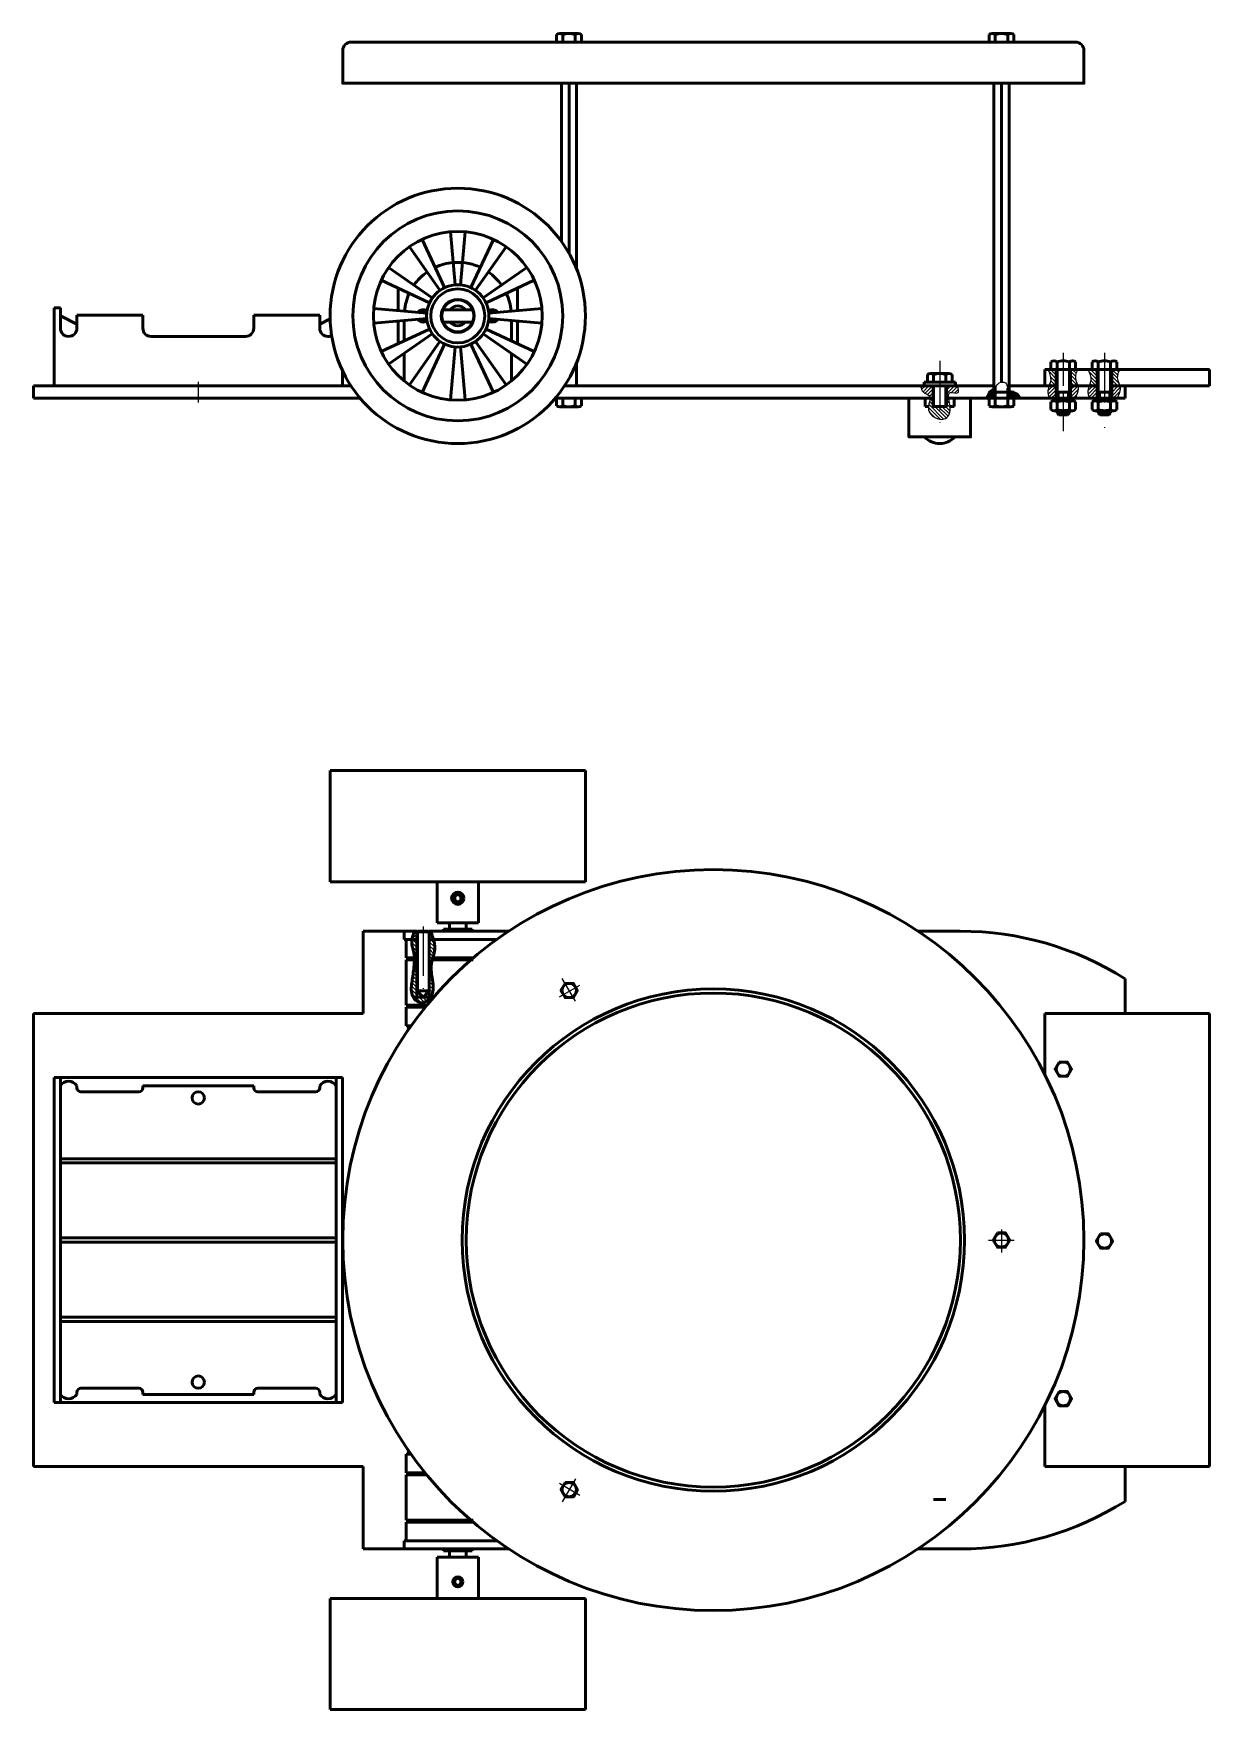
# Model space of a CAD drawing. Header units: inches. Extents: x -2446 to 6128, y -345 to 2058.
# Drawn here: x -1428.4 to -1142.7, y 404.2 to 811.3 of the extents above; entities that cross this region are included whole.
import ezdxf

# ---------------------------------------------------------------- set-up
doc = ezdxf.new("R2010")
doc.units = ezdxf.units.IN
doc.header["$MEASUREMENT"] = 0
doc.linetypes.add('ACAD_ISO02W100', pattern=[15, 12, -3])
doc.linetypes.add('ACAD_ISO10W100', pattern=[18, 12, -3, 0, -3])
doc.layers.get('0').update_dxf_attribs({"color": 1, "lineweight": 50})
for name, color, linetype, lineweight in [('1_NETDAM', 7, 'Continuous', 50), ('Net Dam', 3, 'Continuous', 50), ('Net Dam 2', 60, 'Continuous', 50), ('Net Dam 3', 230, 'Continuous', 50), ('Net Dam 4', 170, 'Continuous', 50), ('Net Dam BL', 30, 'Continuous', 50), ('Net Duong Tam', 190, 'ACAD_ISO10W100', 25), ('Net Dut', 4, 'ACAD_ISO02W100', 25), ('Net Nhat', 2, 'Continuous', 25), ('Net Vat Lieu', 210, 'Continuous', 25)]:
    doc.layers.add(name, color=color, linetype=linetype, lineweight=lineweight)

# ---------------------------------------------------------------- blocks, each defined once
blk = doc.blocks.new('*U3')
at = {"layer": 'Net Dam 3'}
for p, q in [((-0.66, -6.44), (-1.79, 6.44)), ((0.66, -6.44), (1.79, 6.44))]:
    blk.add_line(p, q, dxfattribs=at)
blk = doc.blocks.new('*U4')
at = {"layer": 'Net Dam 3', "color": 0, "linetype": 'ByBlock', "lineweight": -2, "transparency": 16777216}
blk.add_blockref('*U3', (-1325.33, 756.7), dxfattribs=at)
for p, rotation in [((-1332.32, 754.83), 29.99999999999999), ((-1318.34, 754.83), 329.9999999999999), ((-1337.44, 749.71), 59.99999999999999), ((-1313.22, 749.71), 299.9999999999999), ((-1339.31, 742.72), 90), ((-1311.35, 742.72), 269.9999999999999), ((-1337.44, 735.73), 120), ((-1332.32, 730.61), 150), ((-1318.34, 730.61), 210), ((-1313.22, 735.73), 240), ((-1325.33, 728.74), 180)]:
    blk.add_blockref('*U3', p, dxfattribs=dict(at, rotation=rotation))

msp = doc.modelspace()

# ---------------------------------------------------------------- hatches: boundary and pattern name
at = {"layer": 'Net Dam 3'}
h = msp.add_hatch(dxfattribs=at)
h.set_pattern_fill('ANSI31', color=256, scale=5)
edge = h.paths.add_edge_path()
edge.add_line((-1194.961, 724.209), (-1195.096, 724.209))
edge.add_line((-1195.096, 724.209), (-1195.096, 725.184))
edge.add_spline(control_points=[(-1195.096, 725.184), (-1195.461, 724.921), (-1196.45, 724.42), (-1196.714, 723.335), (-1196.866, 722.708)], knot_values=[0, 0, 0, 0, 1.3312815, 3.1569042, 3.1569042, 3.1569042, 3.1569042], degree=3, periodic=0)
edge.add_line((-1196.866, 722.708), (-1196.261, 722.708))
edge.add_line((-1196.261, 722.708), (-1194.961, 722.708))
edge.add_line((-1194.961, 722.708), (-1194.961, 724.209))
edge = h.paths.add_edge_path()
edge.add_spline(control_points=[(-1188.727, 722.708), (-1188.739, 723.298), (-1189.718, 724.422), (-1191.056, 724.465), (-1191.426, 724.714)], knot_values=[8.4415853, 8.4415853, 8.4415853, 8.4415853, 10.3649585, 11.8652751, 11.8652751, 11.8652751, 11.8652751], degree=3, periodic=0)
edge.add_line((-1191.426, 724.714), (-1191.426, 724.209))
edge.add_line((-1191.426, 724.209), (-1191.561, 724.209))
edge.add_line((-1191.561, 724.209), (-1191.561, 722.708))
edge.add_line((-1191.561, 722.708), (-1190.261, 722.708))
edge.add_line((-1190.261, 722.708), (-1188.727, 722.708))
h = msp.add_hatch(dxfattribs=at)
h.set_pattern_fill('ANSI31', color=256, scale=5, angle=90)
edge = h.paths.add_edge_path()
edge.add_spline(control_points=[(-1194.761, 725.466), (-1194.778, 725.449), (-1194.882, 725.348), (-1194.997, 725.256), (-1195.096, 725.184)], knot_values=[3.1569042, 3.1569042, 3.1569042, 3.1569042, 3.2290557, 3.5930838, 3.5930838, 3.5930838, 3.5930838], degree=3, periodic=0)
edge.add_line((-1195.096, 725.184), (-1195.096, 724.209))
edge.add_line((-1195.096, 724.209), (-1194.761, 724.209))
edge.add_line((-1194.761, 724.209), (-1194.761, 725.466))
edge = h.paths.add_edge_path()
edge.add_spline(control_points=[(-1191.426, 724.714), (-1191.5, 724.763), (-1191.634, 724.883), (-1191.723, 725.057), (-1191.761, 725.155)], knot_values=[7.827459, 7.827459, 7.827459, 7.827459, 8.1236553, 8.4415853, 8.4415853, 8.4415853, 8.4415853], degree=3, periodic=0)
edge.add_line((-1191.761, 725.155), (-1191.761, 724.209))
edge.add_line((-1191.761, 724.209), (-1191.426, 724.209))
edge.add_line((-1191.426, 724.209), (-1191.426, 724.714))
at = {"layer": 'Net Vat Lieu'}
h = msp.add_hatch(dxfattribs=at)
h.set_pattern_fill('ANSI31', color=256, scale=5, angle=90)
edge = h.paths.add_edge_path()
edge.add_line((-1180.004, 729.71), (-1181.254, 729.71))
edge.add_line((-1181.254, 729.71), (-1182, 729.71))
edge.add_spline(control_points=[(-1182, 729.71), (-1181.622, 728.85), (-1181.026, 727.495), (-1181.546, 726.198), (-1181.718, 725.71)], knot_values=[0, 0, 0, 0, 2.6475106, 4.1695763, 4.1695763, 4.1695763, 4.1695763], degree=3, periodic=0)
edge.add_line((-1181.718, 725.71), (-1180.004, 725.71))
edge.add_line((-1180.004, 725.71), (-1180.004, 729.71))
edge = h.paths.add_edge_path()
edge.add_spline(control_points=[(-1174.722, 725.71), (-1174.904, 726.354), (-1175.662, 727.693), (-1175.074, 729.024), (-1174.771, 729.71)], knot_values=[0, 0, 0, 0, 2.0050951, 4.1378391, 4.1378391, 4.1378391, 4.1378391], degree=3, periodic=0)
edge.add_line((-1174.771, 729.71), (-1175.254, 729.71))
edge.add_line((-1175.254, 729.71), (-1176.504, 729.71))
edge.add_line((-1176.504, 729.71), (-1176.504, 725.71))
edge.add_line((-1176.504, 725.71), (-1174.722, 725.71))
edge = h.paths.add_edge_path()
edge.add_line((-1169.999, 729.71), (-1171.249, 729.71))
edge.add_line((-1171.249, 729.71), (-1172.265, 729.71))
edge.add_spline(control_points=[(-1172.265, 729.71), (-1171.887, 728.85), (-1171.291, 727.495), (-1171.812, 726.198), (-1171.983, 725.71)], knot_values=[0, 0, 0, 0, 2.6475106, 4.1695763, 4.1695763, 4.1695763, 4.1695763], degree=3, periodic=0)
edge.add_line((-1171.983, 725.71), (-1169.999, 725.71))
edge.add_line((-1169.999, 725.71), (-1169.999, 729.71))
edge = h.paths.add_edge_path()
edge.add_spline(control_points=[(-1164.529, 725.71), (-1164.71, 726.354), (-1165.469, 727.693), (-1164.88, 729.024), (-1164.577, 729.71)], knot_values=[0, 0, 0, 0, 2.0050951, 4.1378391, 4.1378391, 4.1378391, 4.1378391], degree=3, periodic=0)
edge.add_line((-1164.577, 729.71), (-1165.249, 729.71))
edge.add_line((-1165.249, 729.71), (-1166.499, 729.71))
edge.add_line((-1166.499, 729.71), (-1166.499, 725.71))
edge.add_line((-1166.499, 725.71), (-1164.529, 725.71))
h = msp.add_hatch(dxfattribs=at)
h.set_pattern_fill('ANSI31', color=256, scale=5)
edge = h.paths.add_edge_path()
edge.add_line((-1210.07, 725.71), (-1212.069, 725.71))
edge.add_line((-1212.069, 725.71), (-1212.9, 725.71))
edge.add_spline(control_points=[(-1212.9, 725.71), (-1212.779, 725.123), (-1212.551, 724.019), (-1210.882, 723.645), (-1210.693, 723.004), (-1210.686, 722.708)], knot_values=[0, 0, 0, 0, 1.6651842, 3.1329421, 4.0989012, 4.0989012, 4.0989012, 4.0989012], degree=3, periodic=0)
edge.add_line((-1210.686, 722.708), (-1210.07, 722.708))
edge.add_line((-1210.07, 722.708), (-1210.07, 725.71))
edge = h.paths.add_edge_path()
edge.add_spline(control_points=[(-1206.106, 722.708), (-1206.237, 723.449), (-1206.227, 724.546), (-1203.285, 723.472), (-1203.752, 725.094), (-1203.828, 725.71)], knot_values=[15.9668848, 15.9668848, 15.9668848, 15.9668848, 17.8952654, 19.7650699, 21.3883586, 21.3883586, 21.3883586, 21.3883586], degree=3, periodic=0)
edge.add_line((-1203.828, 725.71), (-1204.469, 725.71))
edge.add_line((-1204.469, 725.71), (-1206.468, 725.71))
edge.add_line((-1206.468, 725.71), (-1206.468, 722.708))
edge.add_line((-1206.468, 722.708), (-1206.106, 722.708))
h = msp.add_hatch(dxfattribs=at)
h.set_pattern_fill('ANSI31', color=256, scale=5)
edge = h.paths.add_edge_path()
edge.add_line((-1180.004, 725.71), (-1181.718, 725.71))
edge.add_spline(control_points=[(-1181.718, 725.71), (-1181.843, 725.353), (-1182.155, 724.362), (-1181.902, 723.224), (-1181.473, 722.726), (-1181.457, 722.708)], knot_values=[4.1695763, 4.1695763, 4.1695763, 4.1695763, 5.2831158, 7.193537, 7.2637796, 7.2637796, 7.2637796, 7.2637796], degree=3, periodic=0)
edge.add_line((-1181.457, 722.708), (-1180.629, 722.708))
edge.add_line((-1180.629, 722.708), (-1180.004, 722.708))
edge.add_line((-1180.004, 722.708), (-1180.004, 725.71))
edge = h.paths.add_edge_path()
edge.add_spline(control_points=[(-1175.244, 722.708), (-1175.17, 723.505), (-1174.478, 724.486), (-1174.658, 725.484), (-1174.722, 725.71)], knot_values=[4.1378391, 4.1378391, 4.1378391, 4.1378391, 6.544883, 7.2484862, 7.2484862, 7.2484862, 7.2484862], degree=3, periodic=0)
edge.add_line((-1174.722, 725.71), (-1176.504, 725.71))
edge.add_line((-1176.504, 725.71), (-1176.504, 722.708))
edge.add_line((-1176.504, 722.708), (-1175.879, 722.708))
edge.add_line((-1175.879, 722.708), (-1175.244, 722.708))
edge = h.paths.add_edge_path()
edge.add_line((-1169.999, 725.71), (-1171.983, 725.71))
edge.add_spline(control_points=[(-1171.983, 725.71), (-1172.108, 725.353), (-1172.421, 724.362), (-1172.168, 723.224), (-1171.738, 722.726), (-1171.722, 722.708)], knot_values=[4.1695763, 4.1695763, 4.1695763, 4.1695763, 5.2831158, 7.193537, 7.2637796, 7.2637796, 7.2637796, 7.2637796], degree=3, periodic=0)
edge.add_line((-1171.722, 722.708), (-1170.624, 722.708))
edge.add_line((-1170.624, 722.708), (-1169.999, 722.708))
edge.add_line((-1169.999, 722.708), (-1169.999, 725.71))
edge = h.paths.add_edge_path()
edge.add_spline(control_points=[(-1165.051, 722.708), (-1164.976, 723.505), (-1164.285, 724.486), (-1164.465, 725.484), (-1164.529, 725.71)], knot_values=[4.1378391, 4.1378391, 4.1378391, 4.1378391, 6.544883, 7.2484862, 7.2484862, 7.2484862, 7.2484862], degree=3, periodic=0)
edge.add_line((-1164.529, 725.71), (-1166.499, 725.71))
edge.add_line((-1166.499, 725.71), (-1166.499, 722.708))
edge.add_line((-1166.499, 722.708), (-1165.874, 722.708))
edge.add_line((-1165.874, 722.708), (-1165.051, 722.708))
h = msp.add_hatch(dxfattribs=at)
h.set_pattern_fill('ANSI31', color=256, scale=5, angle=90)
edge = h.paths.add_edge_path()
edge.add_spline(control_points=[(-1210.985, 720.708), (-1211.016, 720.421), (-1211.043, 718.49), (-1207.106, 716.499), (-1205.606, 719.109), (-1205.712, 720.551), (-1205.729, 720.708)], knot_values=[5.9573541, 5.9573541, 5.9573541, 5.9573541, 6.713048, 11.0903074, 14.0517626, 14.4103093, 14.4103093, 14.4103093, 14.4103093], degree=3, periodic=0)
edge.add_spline(control_points=[(-1205.729, 720.708), (-1205.806, 721.392), (-1206, 722.11), (-1206.106, 722.708)], knot_values=[14.4103093, 14.4103093, 14.4103093, 14.4103093, 15.9668848, 15.9668848, 15.9668848, 15.9668848], degree=3, periodic=0)
edge.add_line((-1206.106, 722.708), (-1206.468, 722.708))
edge.add_line((-1206.468, 722.708), (-1206.468, 720.708))
edge.add_line((-1206.468, 720.708), (-1210.07, 720.708))
edge.add_line((-1210.07, 720.708), (-1210.07, 722.708))
edge.add_line((-1210.07, 722.708), (-1210.686, 722.708))
edge.add_spline(control_points=[(-1210.686, 722.708), (-1210.672, 722.139), (-1210.91, 721.415), (-1210.985, 720.708)], knot_values=[4.0989012, 4.0989012, 4.0989012, 4.0989012, 5.9573541, 5.9573541, 5.9573541, 5.9573541], degree=3, periodic=0)
h = msp.add_hatch(dxfattribs=at)
h.set_pattern_fill('ANSI31', color=256, scale=5, angle=90)
edge = h.paths.add_edge_path()
edge.add_line((-1335.264, 591.25), (-1336.461, 591.25))
edge.add_spline(control_points=[(-1336.461, 591.25), (-1336.506, 591.005), (-1336.614, 589.933), (-1336.042, 588.442), (-1335.899, 587.17), (-1335.879, 586.75)], knot_values=[2.0741801, 2.0741801, 2.0741801, 2.0741801, 2.8347171, 5.3927343, 6.6480939, 6.6480939, 6.6480939, 6.6480939], degree=3, periodic=0)
edge.add_spline(control_points=[(-1335.879, 586.75), (-1335.871, 586.584), (-1335.867, 586.417), (-1335.867, 586.25)], knot_values=[6.6480939, 6.6480939, 6.6480939, 6.6480939, 7.1462708, 7.1462708, 7.1462708, 7.1462708], degree=3, periodic=0)
edge.add_spline(control_points=[(-1335.867, 586.25), (-1335.866, 585.505), (-1336.046, 583.629), (-1336.537, 580.743), (-1336.822, 577.575), (-1334.427, 575.263), (-1331.361, 576.987), (-1331.149, 580.801), (-1332.081, 583.818), (-1331.639, 585.787), (-1331.519, 586.25)], knot_values=[7.1462708, 7.1462708, 7.1462708, 7.1462708, 9.3717859, 12.7483151, 16.0878786, 18.3750997, 21.0983818, 24.4020796, 28.9945119, 30.4104502, 30.4104502, 30.4104502, 30.4104502], degree=3, periodic=0)
edge.add_spline(control_points=[(-1331.519, 586.25), (-1331.476, 586.417), (-1331.43, 586.584), (-1331.385, 586.75)], knot_values=[30.4104502, 30.4104502, 30.4104502, 30.4104502, 30.9198096, 30.9198096, 30.9198096, 30.9198096], degree=3, periodic=0)
edge.add_spline(control_points=[(-1331.385, 586.75), (-1331.19, 587.46), (-1330.771, 588.96), (-1331.008, 590.424), (-1331.25, 591.25)], knot_values=[30.9198096, 30.9198096, 30.9198096, 30.9198096, 33.0901362, 35.520656, 35.520656, 35.520656, 35.520656], degree=3, periodic=0)
edge.add_line((-1331.25, 591.25), (-1332.264, 591.25))
edge.add_line((-1332.264, 591.25), (-1332.264, 578.751))
edge.add_line((-1332.264, 578.751), (-1332.264, 577.251))
edge.add_line((-1332.264, 577.251), (-1333.759, 577.251))
edge.add_line((-1333.759, 577.251), (-1333.769, 577.251))
edge.add_line((-1333.769, 577.251), (-1335.264, 578.751))
edge.add_line((-1335.264, 578.751), (-1335.264, 591.25))
h = msp.add_hatch(dxfattribs=at)
h.set_pattern_fill('ANSI31', color=256, scale=5)
edge = h.paths.add_edge_path()
edge.add_line((-1335.264, 593.091), (-1335.264, 593.251))
edge.add_line((-1335.264, 593.251), (-1335.795, 593.251))
edge.add_spline(control_points=[(-1335.795, 593.251), (-1336.067, 592.585), (-1336.339, 591.919), (-1336.461, 591.25)], knot_values=[0, 0, 0, 0, 2.0741801, 2.0741801, 2.0741801, 2.0741801], degree=3, periodic=0)
edge.add_line((-1336.461, 591.25), (-1335.264, 591.25))
edge.add_line((-1335.264, 591.25), (-1335.264, 593.091))
edge = h.paths.add_edge_path()
edge.add_spline(control_points=[(-1331.25, 591.25), (-1331.29, 591.388), (-1331.505, 592.077), (-1331.792, 592.809), (-1331.605, 593.251)], knot_values=[35.520656, 35.520656, 35.520656, 35.520656, 35.9266383, 37.5245368, 37.5245368, 37.5245368, 37.5245368], degree=3, periodic=0)
edge.add_line((-1331.605, 593.251), (-1332.264, 593.251))
edge.add_line((-1332.264, 593.251), (-1332.264, 593.091))
edge.add_line((-1332.264, 593.091), (-1332.264, 591.25))
edge.add_line((-1332.264, 591.25), (-1331.25, 591.25))

# ---------------------------------------------------------------- linework, layer by layer
for p, q in [((-1338.334, 741.58), (-1338.334, 736.653)), ((-1312.321, 741.58), (-1312.321, 736.653)), ((-1338.334, 733.611), (-1338.334, 726.873)), ((-1312.321, 733.611), (-1312.321, 726.873)), ((-1296.078, 735.214), (-1296.078, 735.214)), ((-1428.379, 725.71), (-1428.379, 722.708)), ((-1428.379, 725.71), (-1351.257, 725.71)), ((-1299.398, 725.71), (-1212.069, 725.71)), ((-1204.469, 725.71), (-1195.096, 725.71)), ((-1191.426, 725.71), (-1181.718, 725.71)), ((-1174.722, 725.71), (-1171.983, 725.71)), ((-1164.529, 725.71), (-1163.246, 725.71)), ((-1163.246, 725.71), (-1163.246, 722.708)), ((-1428.379, 722.708), (-1349.018, 722.708)), ((-1301.314, 722.708), (-1301.637, 722.708)), ((-1295.314, 722.708), (-1210.686, 722.708)), ((-1206.106, 722.708), (-1196.261, 722.708)), ((-1190.261, 722.708), (-1180.629, 722.708)), ((-1175.879, 722.708), (-1170.624, 722.708)), ((-1165.874, 722.708), (-1163.246, 722.708)), ((-1348.339, 593.251), (-1348.339, 573.241)), ((-1335.264, 593.251), (-1348.339, 593.251)), ((-1338.334, 591.25), (-1338.334, 593.251)), ((-1336.461, 591.25), (-1338.334, 591.25)), ((-1335.264, 593.251), (-1335.264, 593.091)), ((-1312.954, 593.251), (-1332.264, 593.251)), ((-1332.264, 593.251), (-1332.264, 593.091)), ((-1315.851, 591.25), (-1331.25, 591.25)), ((-1203.266, 593.251), (-1213.569, 593.251)), ((-1163.246, 581.688), (-1163.246, 573.214)), ((-1428.379, 573.241), (-1428.379, 463.186)), ((-1348.339, 573.241), (-1428.379, 573.241)), ((-1428.379, 463.186), (-1348.339, 463.186)), ((-1348.339, 463.186), (-1348.339, 443.176)), ((-1163.246, 454.739), (-1163.246, 463.214)), ((-1209.77, 455.182), (-1206.768, 455.182)), ((-1338.334, 445.177), (-1315.851, 445.177)), ((-1338.334, 445.177), (-1338.334, 443.176)), ((-1348.339, 443.176), (-1312.954, 443.176)), ((-1213.569, 443.176), (-1203.266, 443.176))]:
    msp.add_line(p, q)
for centre in [(-1388.359, 552.731), (-1388.359, 483.696)]:
    msp.add_circle(centre, 1.501)
for centre, radius, start, end in [((-1325.327, 742.718), 13.006, 125, 145), ((-1325.327, 742.718), 13.006, 95, 115), ((-1325.327, 742.718), 13.007, 80, 95), ((-1325.327, 742.718), 13.007, 65, 80), ((-1325.327, 742.718), 13.007, 35, 55), ((-1325.327, 742.718), 13.006, 155, 175), ((-1325.327, 742.718), 13.007, 5, 25), ((-1333.776, 742.718), 1.501, 49.9262, 145.61692), ((-1333.776, 742.718), 1.501, 214.38308, 310.0738), ((-1316.879, 742.718), 1.501, 34.38308, 130.0738), ((-1316.879, 742.718), 1.501, 229.9262, 325.61692), ((-1203.266, 518.214), 75.038, 57.76905, 90), ((-1203.266, 518.214), 75.038, 270, 302.23095)]:
    msp.add_arc(centre, radius, start, end)
at = {"layer": '1_NETDAM'}
for p, q in [((-1181.718, 725.71), (-1180.004, 725.71)), ((-1174.722, 725.71), (-1176.504, 725.71)), ((-1171.983, 725.71), (-1169.999, 725.71)), ((-1164.529, 725.71), (-1166.499, 725.71)), ((-1210.686, 722.708), (-1210.07, 722.708)), ((-1206.106, 722.708), (-1206.468, 722.708)), ((-1336.461, 591.25), (-1335.264, 591.25)), ((-1331.25, 591.25), (-1332.264, 591.25))]:
    msp.add_line(p, q, dxfattribs=at)
at = {"layer": 'Net Dam'}
for p, q in [((-1351.261, 809.209), (-1301.314, 809.209)), ((-1175.261, 809.209), (-1190.261, 809.209)), ((-1339.834, 743.987), (-1339.834, 749.483)), ((-1336.026, 750.21), (-1335.96, 750.21)), ((-1314.629, 750.21), (-1314.695, 750.21)), ((-1310.821, 743.987), (-1310.821, 749.483)), ((-1339.834, 735.954), (-1339.834, 741.449)), ((-1310.821, 735.954), (-1310.821, 741.449)), ((-1356.859, 737.71), (-1356.859, 737.71)), ((-1211.769, 720.708), (-1211.769, 722.708)), ((-1210.985, 720.708), (-1211.769, 720.708)), ((-1206.768, 720.708), (-1206.769, 720.708)), ((-1204.769, 720.708), (-1205.729, 720.708)), ((-1204.769, 722.708), (-1204.769, 720.708))]:
    msp.add_line(p, q, dxfattribs=at)
msp.add_lwpolyline([(-1351.261, 809.209, 0.4142136), (-1353.261, 807.209), (-1353.261, 799.209), (-1173.261, 799.209), (-1173.261, 807.209, 0.4142136), (-1175.261, 809.209)], format="xyb", dxfattribs=at)
for points in [[(-1196.261, 809.209), (-1295.314, 809.209)], [(-1215.769, 722.708), (-1215.769, 713.318), (-1200.769, 713.318), (-1200.769, 722.708)]]:
    msp.add_lwpolyline(points, dxfattribs=at)
for radius in [90, 61, 60]:
    msp.add_circle((-1263.261, 518.214), radius, dxfattribs=at)
for centre, radius, start, end in [((-1356.859, 739.71), 2, 270, 296.57704), ((-1208.269, 716.708), 5, 222.68755, 317.31245)]:
    msp.add_arc(centre, radius, start, end, dxfattribs=at)
at = {"layer": 'Net Dam 2'}
for p, q in [((-1356.337, 605.251), (-1356.337, 632.251)), ((-1356.337, 632.251), (-1325.327, 632.251)), ((-1294.317, 632.251), (-1325.327, 632.251)), ((-1294.317, 605.251), (-1294.317, 632.251)), ((-1330.327, 605.251), (-1356.337, 605.251)), ((-1330.327, 605.251), (-1294.317, 605.251)), ((-1327.327, 595.251), (-1327.327, 593.751)), ((-1323.327, 593.751), (-1323.327, 595.251)), ((-1337.827, 591.25), (-1337.827, 586.75)), ((-1321.827, 593.751), (-1328.827, 593.751)), ((-1328.827, 593.751), (-1328.827, 593.251)), ((-1321.827, 593.251), (-1321.827, 593.751)), ((-1337.827, 586.75), (-1335.879, 586.75)), ((-1337.577, 586.75), (-1337.577, 586.25)), ((-1331.385, 586.75), (-1321.595, 586.75)), ((-1337.827, 586.25), (-1335.867, 586.25)), ((-1337.827, 586.25), (-1337.827, 575.25)), ((-1331.519, 586.25), (-1321.595, 586.25)), ((-1335.264, 578.751), (-1335.264, 577.251)), ((-1332.264, 578.751), (-1332.264, 577.251)), ((-1337.827, 575.25), (-1332.881, 575.25)), ((-1337.827, 574.75), (-1333.287, 574.75)), ((-1337.827, 574.75), (-1337.827, 570.25)), ((-1337.577, 575.25), (-1337.577, 574.75)), ((-1335.264, 577.251), (-1333.769, 577.251)), ((-1332.264, 577.251), (-1333.759, 577.251)), ((-1337.827, 570.25), (-1336.693, 570.25)), ((-1337.327, 570.25), (-1337.327, 569.343)), ((-1337.527, 569.25), (-1337.392, 569.25)), ((-1337.527, 569.25), (-1337.527, 569.052)), ((-1337.827, 461.677), (-1337.827, 466.177)), ((-1337.827, 466.177), (-1336.693, 466.177)), ((-1337.527, 467.375), (-1337.527, 467.177)), ((-1337.527, 467.177), (-1337.527, 467.375)), ((-1337.527, 467.177), (-1337.392, 467.177)), ((-1337.327, 467.084), (-1337.327, 466.177)), ((-1337.327, 466.177), (-1337.327, 467.084)), ((-1337.827, 461.677), (-1333.287, 461.677)), ((-1337.827, 450.177), (-1337.827, 461.177)), ((-1337.827, 461.177), (-1332.881, 461.177)), ((-1337.577, 461.177), (-1337.577, 461.677)), ((-1337.827, 450.177), (-1321.595, 450.177)), ((-1337.827, 445.177), (-1337.827, 449.677)), ((-1337.827, 449.677), (-1321.595, 449.677)), ((-1337.577, 449.677), (-1337.577, 450.177)), ((-1328.827, 443.176), (-1328.827, 442.676)), ((-1321.827, 442.676), (-1328.827, 442.676)), ((-1327.327, 441.176), (-1327.327, 442.676)), ((-1323.327, 442.676), (-1323.327, 441.176)), ((-1321.827, 443.176), (-1321.827, 442.676)), ((-1330.327, 431.176), (-1356.337, 431.176)), ((-1356.337, 431.176), (-1356.337, 404.176)), ((-1330.327, 431.176), (-1294.317, 431.176)), ((-1294.317, 431.176), (-1294.317, 404.176)), ((-1356.337, 404.176), (-1325.327, 404.176)), ((-1294.317, 404.176), (-1325.327, 404.176))]:
    msp.add_line(p, q, dxfattribs=at)
for radius in [31.01, 25.5]:
    msp.add_circle((-1325.327, 742.718), radius, dxfattribs=at)
msp.add_open_spline([(-1335.795, 593.251), (-1336.166, 592.341), (-1336.874, 590.609), (-1335.701, 587.554), (-1335.95, 584.195), (-1336.537, 580.743), (-1336.822, 577.575), (-1334.427, 575.263), (-1331.361, 576.987), (-1331.149, 580.801), (-1332.349, 584.686), (-1330.611, 588.481), (-1331.158, 591.189), (-1331.792, 592.809), (-1331.605, 593.251)], degree=3, knots=[0, 0, 0, 0, 2.8347171, 5.3927343, 9.3717859, 12.7483151, 16.0878786, 18.3750997, 21.0983818, 24.4020796, 28.9945119, 33.0901362, 35.9266383, 37.5245368, 37.5245368, 37.5245368, 37.5245368], dxfattribs=at)
at = {"layer": 'Net Dam 3'}
for p, q in [((-1298.314, 799.209), (-1298.314, 757.946)), ((-1193.261, 799.209), (-1193.261, 726.618)), ((-1423.359, 725.71), (-1423.359, 744.71)), ((-1423.359, 744.71), (-1421.859, 744.71)), ((-1421.859, 739.71), (-1421.859, 744.71)), ((-1421.859, 742.71), (-1417.859, 740.709)), ((-1417.859, 742.87), (-1417.859, 739.71)), ((-1417.859, 742.87), (-1401.816, 742.87)), ((-1401.816, 742.87), (-1401.816, 739.71)), ((-1374.902, 742.87), (-1374.902, 739.71)), ((-1374.902, 742.87), (-1358.859, 742.87)), ((-1358.859, 742.87), (-1358.859, 739.71)), ((-1356.329, 741.975), (-1358.859, 740.709)), ((-1419.859, 737.71), (-1419.859, 737.71)), ((-1399.816, 737.71), (-1376.902, 737.71)), ((-1353.359, 729.457), (-1353.359, 725.71)), ((-1194.761, 724.209), (-1194.761, 725.466)), ((-1191.761, 724.209), (-1191.761, 725.155)), ((-1330.327, 605.251), (-1330.327, 595.251)), ((-1320.327, 605.251), (-1320.327, 595.251)), ((-1330.327, 595.251), (-1326.327, 595.251)), ((-1320.327, 595.251), (-1326.327, 595.251)), ((-1423.359, 557.714), (-1353.359, 557.714)), ((-1423.359, 557.714), (-1423.359, 478.714)), ((-1421.859, 557.714), (-1421.859, 478.714)), ((-1417.859, 555.714), (-1417.859, 555.214)), ((-1402.816, 554.214), (-1416.859, 554.214)), ((-1401.816, 555.714), (-1374.902, 555.714)), ((-1401.816, 555.714), (-1401.816, 555.214)), ((-1374.902, 555.714), (-1374.902, 555.214)), ((-1373.902, 554.214), (-1359.859, 554.214)), ((-1358.859, 555.714), (-1358.859, 555.214)), ((-1354.859, 557.714), (-1354.859, 478.714)), ((-1353.359, 557.714), (-1353.359, 478.714)), ((-1354.859, 537.964), (-1421.859, 537.964)), ((-1354.859, 536.964), (-1421.859, 536.964)), ((-1354.859, 518.714), (-1421.859, 518.714)), ((-1354.859, 517.714), (-1421.859, 517.714)), ((-1353.26, 518.714), (-1353.359, 518.714)), ((-1353.26, 517.714), (-1353.359, 517.714)), ((-1354.859, 499.464), (-1421.859, 499.464)), ((-1354.859, 498.464), (-1421.859, 498.464)), ((-1417.859, 480.714), (-1417.859, 481.214)), ((-1402.816, 482.214), (-1416.859, 482.214)), ((-1401.816, 480.714), (-1401.816, 481.214)), ((-1401.816, 480.714), (-1374.902, 480.714)), ((-1374.902, 480.714), (-1374.902, 481.214)), ((-1373.902, 482.214), (-1359.859, 482.214)), ((-1358.859, 480.714), (-1358.859, 481.214)), ((-1423.359, 478.714), (-1353.359, 478.714)), ((-1330.327, 431.176), (-1330.327, 441.176)), ((-1330.327, 441.176), (-1326.327, 441.176)), ((-1320.327, 441.176), (-1326.327, 441.176)), ((-1320.327, 431.176), (-1320.327, 441.176))]:
    msp.add_line(p, q, dxfattribs=at)
for points in [[(-1300.149, 799.209), (-1300.149, 760.82)], [(-1296.479, 754.093), (-1296.479, 799.209)], [(-1195.096, 799.209), (-1195.096, 724.209), (-1191.426, 724.209), (-1191.426, 799.209)], [(-1296.479, 725.71), (-1296.479, 731.344)]]:
    msp.add_lwpolyline(points, dxfattribs=at)
for centre, radius in [((-1325.327, 742.718), 20.5), ((-1325.327, 742.718), 7.57), ((-1325.327, 742.718), 6.57), ((-1325.327, 601.251), 1.5)]:
    msp.add_circle(centre, radius, dxfattribs=at)
for centre, radius, start, end in [((-1419.859, 739.71), 2, 180, 270), ((-1419.859, 739.71), 2, 270, 0), ((-1399.816, 739.71), 2, 180, 270), ((-1376.902, 739.71), 2, 270, 0), ((-1356.859, 739.71), 2, 180, 270), ((-1419.859, 554.367), 2.411, 33.96081, 146.03919), ((-1416.859, 555.214), 1, 180, 270), ((-1402.816, 555.214), 1, 270, 0), ((-1373.902, 555.214), 1, 180, 270), ((-1359.859, 555.214), 1, 270, 0), ((-1356.859, 554.367), 2.411, 33.96081, 146.03919), ((-1419.859, 482.061), 2.411, 213.96081, 326.03919), ((-1416.859, 481.214), 1, 90, 180), ((-1402.816, 481.214), 1, 0, 90), ((-1373.902, 481.214), 1, 90, 180), ((-1359.859, 481.214), 1, 0, 90), ((-1356.859, 482.061), 2.411, 213.96081, 326.03919)]:
    msp.add_arc(centre, radius, start, end, dxfattribs=at)
at = {"layer": 'Net Dam 4'}
for p, q in [((-1182.746, 729.71), (-1182.746, 725.71)), ((-1182.746, 729.71), (-1181.254, 729.71)), ((-1175.254, 729.71), (-1171.249, 729.71)), ((-1142.746, 729.71), (-1165.249, 729.71)), ((-1142.746, 729.71), (-1142.746, 725.71)), ((-1142.746, 725.71), (-1163.246, 725.71)), ((-1182.746, 573.214), (-1142.746, 573.214)), ((-1182.746, 558.43), (-1182.746, 573.214)), ((-1142.746, 463.214), (-1142.746, 573.214)), ((-1182.746, 463.214), (-1182.746, 477.998)), ((-1142.746, 463.214), (-1182.746, 463.214))]:
    msp.add_line(p, q, dxfattribs=at)
at = {"layer": 'Net Dam BL', "ltscale": 0.5}
for p, q in [((-1301.314, 811.052), (-1301.314, 809.209)), ((-1299.814, 811.052), (-1299.814, 809.209)), ((-1296.814, 811.052), (-1296.814, 809.209)), ((-1295.314, 811.052), (-1295.314, 809.209)), ((-1196.261, 811.052), (-1196.261, 809.209)), ((-1194.761, 811.052), (-1194.761, 809.209)), ((-1191.761, 811.052), (-1191.761, 809.209)), ((-1190.261, 811.052), (-1190.261, 809.209)), ((-1295.314, 809.209), (-1301.314, 809.209)), ((-1190.261, 809.209), (-1196.261, 809.209)), ((-1181.254, 731.552), (-1181.254, 729.71)), ((-1179.754, 731.552), (-1179.754, 729.71)), ((-1176.754, 731.552), (-1176.754, 729.71)), ((-1175.254, 731.552), (-1175.254, 729.71)), ((-1171.249, 731.552), (-1171.249, 729.71)), ((-1169.749, 731.552), (-1169.749, 729.71)), ((-1166.749, 731.552), (-1166.749, 729.71)), ((-1165.249, 731.552), (-1165.249, 729.71)), ((-1204.469, 726.61), (-1212.069, 726.61)), ((-1211.269, 728.452), (-1211.269, 726.61)), ((-1209.769, 728.452), (-1209.769, 726.61)), ((-1206.769, 728.452), (-1206.769, 726.61)), ((-1205.269, 728.452), (-1205.269, 726.61)), ((-1301.314, 722.708), (-1295.314, 722.708)), ((-1301.314, 720.866), (-1301.314, 722.708)), ((-1299.814, 720.866), (-1299.814, 722.708)), ((-1296.814, 720.866), (-1296.814, 722.708)), ((-1295.314, 720.866), (-1295.314, 722.708)), ((-1196.261, 722.708), (-1190.261, 722.708)), ((-1196.261, 720.866), (-1196.261, 722.708)), ((-1194.761, 720.866), (-1194.761, 722.708)), ((-1191.761, 720.866), (-1191.761, 722.708)), ((-1190.261, 720.866), (-1190.261, 722.708)), ((-1181.254, 721.826), (-1181.254, 720.883)), ((-1181.254, 719.941), (-1181.254, 720.883)), ((-1179.754, 719.941), (-1179.754, 721.826)), ((-1178.504, 722.083), (-1178.671, 722.708)), ((-1177.986, 722.083), (-1178.154, 722.708)), ((-1176.754, 721.826), (-1176.754, 720.883)), ((-1176.754, 719.941), (-1176.754, 720.883)), ((-1175.254, 721.826), (-1175.254, 720.883)), ((-1175.254, 719.941), (-1175.254, 720.883)), ((-1171.249, 721.826), (-1171.249, 720.883)), ((-1171.249, 719.941), (-1171.249, 720.883)), ((-1169.749, 719.941), (-1169.749, 721.826)), ((-1168.499, 722.083), (-1168.666, 722.708)), ((-1167.981, 722.083), (-1168.149, 722.708)), ((-1166.749, 721.826), (-1166.749, 720.883)), ((-1166.749, 719.941), (-1166.749, 720.883)), ((-1165.249, 721.826), (-1165.249, 720.883)), ((-1165.249, 719.941), (-1165.249, 720.883)), ((-1179.754, 719.683), (-1179.754, 719.158)), ((-1179.754, 719.158), (-1176.754, 719.158)), ((-1179.754, 719.158), (-1179.304, 718.708)), ((-1179.304, 718.708), (-1177.204, 718.708)), ((-1177.204, 718.708), (-1176.754, 719.158)), ((-1176.754, 719.158), (-1176.754, 719.683)), ((-1169.749, 719.683), (-1169.749, 719.158)), ((-1169.749, 719.158), (-1166.749, 719.158)), ((-1169.749, 719.158), (-1169.299, 718.708)), ((-1169.299, 718.708), (-1167.199, 718.708)), ((-1167.199, 718.708), (-1166.749, 719.158)), ((-1166.749, 719.158), (-1166.749, 719.683))]:
    msp.add_line(p, q, dxfattribs=at)
at = {"layer": 'Net Dam BL'}
for p, q in [((-1301.314, 809.209), (-1295.314, 809.209)), ((-1196.261, 809.209), (-1190.261, 809.209)), ((-1321.749, 744.218), (-1328.906, 744.218)), ((-1321.749, 741.218), (-1328.906, 741.218)), ((-1181.254, 729.71), (-1175.254, 729.71)), ((-1180.004, 729.71), (-1180.004, 722.708)), ((-1179.754, 729.71), (-1179.754, 722.708)), ((-1176.754, 722.708), (-1176.754, 729.71)), ((-1176.504, 722.708), (-1176.504, 729.71)), ((-1171.249, 729.71), (-1165.249, 729.71)), ((-1169.999, 729.71), (-1169.999, 722.708)), ((-1169.749, 729.71), (-1169.749, 722.708)), ((-1166.749, 722.708), (-1166.749, 729.71)), ((-1166.499, 722.708), (-1166.499, 729.71)), ((-1212.069, 726.61), (-1204.469, 726.61)), ((-1212.069, 726.61), (-1212.069, 725.71)), ((-1212.069, 725.71), (-1204.469, 725.71)), ((-1209.77, 725.71), (-1209.769, 720.708)), ((-1206.768, 725.71), (-1206.768, 720.708)), ((-1204.469, 726.61), (-1204.469, 725.71)), ((-1295.314, 722.708), (-1301.314, 722.708)), ((-1210.07, 720.708), (-1206.468, 720.708)), ((-1190.261, 722.708), (-1196.261, 722.708)), ((-1194.761, 722.708), (-1194.761, 724.209)), ((-1191.761, 722.708), (-1191.761, 724.209)), ((-1180.629, 722.708), (-1175.879, 722.708)), ((-1176.504, 724.209), (-1180.004, 724.209)), ((-1170.624, 722.708), (-1165.874, 722.708)), ((-1166.499, 724.209), (-1169.999, 724.209)), ((-1334.984, 593.251), (-1335.264, 593.091)), ((-1335.264, 593.091), (-1332.264, 593.091)), ((-1335.264, 593.091), (-1335.264, 578.751)), ((-1334.984, 593.251), (-1332.544, 593.251)), ((-1332.544, 593.251), (-1332.264, 593.091)), ((-1332.264, 578.751), (-1332.264, 593.091)), ((-1335.264, 578.751), (-1332.264, 578.751)), ((-1333.769, 577.251), (-1335.264, 578.751)), ((-1333.759, 577.251), (-1332.264, 578.751)), ((-1333.769, 577.251), (-1333.759, 577.251))]:
    msp.add_line(p, q, dxfattribs=at)
at = {"layer": 'Net Dam BL', "ltscale": 0.5}
for points in [[(-1300.564, 811.309), (-1299.814, 811.309), (-1298.314, 811.309), (-1296.814, 811.309), (-1296.064, 811.309)], [(-1195.511, 811.309), (-1194.761, 811.309), (-1193.261, 811.309), (-1191.761, 811.309), (-1191.011, 811.309)], [(-1210.519, 728.71), (-1209.769, 728.71), (-1208.269, 728.71), (-1206.769, 728.71), (-1206.019, 728.71)], [(-1175.879, 722.708), (-1175.879, 722.083), (-1180.629, 722.083)], [(-1180.629, 722.083), (-1180.629, 722.708)], [(-1180.504, 722.083), (-1179.754, 722.083), (-1178.254, 722.083), (-1176.754, 722.083), (-1176.004, 722.083)], [(-1165.874, 722.708), (-1165.874, 722.083), (-1170.624, 722.083)], [(-1170.624, 722.083), (-1170.624, 722.708)], [(-1170.499, 722.083), (-1169.749, 722.083), (-1168.249, 722.083), (-1166.749, 722.083), (-1165.999, 722.083)], [(-1296.064, 720.608), (-1296.814, 720.608), (-1298.314, 720.608), (-1299.814, 720.608), (-1300.564, 720.608)], [(-1191.011, 720.608), (-1191.761, 720.608), (-1193.261, 720.608), (-1194.761, 720.608), (-1195.511, 720.608)], [(-1180.504, 719.683), (-1179.754, 719.683), (-1178.254, 719.683), (-1176.754, 719.683), (-1176.004, 719.683)], [(-1170.499, 719.683), (-1169.749, 719.683), (-1168.249, 719.683), (-1166.749, 719.683), (-1165.999, 719.683)]]:
    msp.add_lwpolyline(points, dxfattribs=at)
at = {"layer": 'Net Dam BL'}
for points in [[(-1333.517, 743.435), (-1333.776, 743.584), (-1333.967, 743.474)], [(-1333.967, 741.962), (-1333.776, 741.852), (-1333.517, 742.002)], [(-1317.138, 743.435), (-1316.879, 743.584), (-1316.688, 743.474)], [(-1316.688, 741.962), (-1316.879, 741.852), (-1317.138, 742.002)]]:
    msp.add_lwpolyline(points, dxfattribs=at)
for points in [[(-1324.577, 601.684), (-1325.327, 602.117), (-1326.077, 601.684), (-1326.077, 600.818), (-1325.327, 600.385), (-1324.577, 600.818)], [(-1299.261, 580.568), (-1297.261, 580.568), (-1296.261, 578.835), (-1297.261, 577.103), (-1299.261, 577.103), (-1300.261, 578.835)], [(-1179.254, 561.461), (-1177.254, 561.461), (-1176.254, 559.729), (-1177.254, 557.997), (-1179.254, 557.997), (-1180.254, 559.729)], [(-1194.261, 519.946), (-1192.261, 519.946), (-1191.261, 518.214), (-1192.261, 516.482), (-1194.261, 516.482), (-1195.261, 518.214)], [(-1169.249, 519.709), (-1167.249, 519.709), (-1166.249, 517.977), (-1167.249, 516.244), (-1169.249, 516.244), (-1170.249, 517.977)], [(-1179.254, 481.421), (-1177.254, 481.421), (-1176.254, 479.689), (-1177.254, 477.957), (-1179.254, 477.957), (-1180.254, 479.689)], [(-1299.261, 459.324), (-1297.261, 459.324), (-1296.261, 457.592), (-1297.261, 455.86), (-1299.261, 455.86), (-1300.261, 457.592)], [(-1324.577, 434.743), (-1325.327, 434.31), (-1326.077, 434.743), (-1326.077, 435.609), (-1325.327, 436.042), (-1324.577, 435.609)]]:
    msp.add_lwpolyline(points, close=True, dxfattribs=at)
for centre, radius in [((-1325.327, 742.718), 4.002), ((-1325.327, 742.718), 3.88), ((-1325.327, 601.251), 1.22), ((-1298.261, 578.835), 1.732), ((-1178.254, 559.729), 1.732), ((-1193.261, 518.214), 1.732), ((-1168.249, 517.977), 1.732), ((-1178.254, 479.689), 1.732), ((-1298.261, 457.592), 1.732), ((-1325.327, 435.176), 1.22)]:
    msp.add_circle(centre, radius, dxfattribs=at)
at = {"layer": 'Net Dam BL', "ltscale": 0.5}
for centre, radius, start, end in [((-1300.564, 810.087), 1.222, 52.12112, 127.87888), ((-1298.314, 806.809), 4.5, 70.52878, 109.47122), ((-1296.064, 810.087), 1.222, 52.12112, 127.87888), ((-1195.511, 810.087), 1.222, 52.12112, 127.87888), ((-1193.261, 806.809), 4.5, 70.52878, 109.47122), ((-1191.011, 810.087), 1.222, 52.12112, 127.87888), ((-1180.504, 730.588), 1.222, 52.12112, 127.87888), ((-1178.254, 727.31), 4.5, 70.52878, 109.47122), ((-1176.004, 730.588), 1.222, 52.12112, 127.87888), ((-1170.499, 730.588), 1.222, 52.12112, 127.87888), ((-1168.249, 727.31), 4.5, 70.52878, 109.47122), ((-1165.999, 730.588), 1.222, 52.12112, 127.87888), ((-1210.519, 727.488), 1.222, 52.12112, 127.87888), ((-1208.269, 724.21), 4.5, 70.52878, 109.47122), ((-1206.019, 727.488), 1.222, 52.12112, 127.87888), ((-1300.564, 721.83), 1.222, 232.12112, 307.87888), ((-1298.314, 725.108), 4.5, 250.52878, 289.47122), ((-1296.064, 721.83), 1.222, 232.12112, 307.87888), ((-1195.511, 721.83), 1.222, 232.12112, 307.87888), ((-1193.261, 725.108), 4.5, 250.52878, 289.47122), ((-1191.011, 721.83), 1.222, 232.12112, 307.87888), ((-1180.504, 720.862), 1.222, 52.12112, 127.87888), ((-1178.254, 717.583), 4.5, 70.52878, 109.47122), ((-1176.004, 720.862), 1.222, 52.12112, 127.87888), ((-1170.499, 720.862), 1.222, 52.12112, 127.87888), ((-1168.249, 717.583), 4.5, 70.52878, 109.47122), ((-1165.999, 720.862), 1.222, 52.12112, 127.87888), ((-1180.504, 720.905), 1.222, 232.12112, 307.87888), ((-1178.254, 724.183), 4.5, 250.52878, 289.47122), ((-1176.004, 720.905), 1.222, 232.12112, 307.87888), ((-1170.499, 720.905), 1.222, 232.12112, 307.87888), ((-1168.249, 724.183), 4.5, 250.52878, 289.47122), ((-1165.999, 720.905), 1.222, 232.12112, 307.87888)]:
    msp.add_arc(centre, radius, start, end, dxfattribs=at)
at = {"layer": 'Net Dam BL'}
for centre, radius, start, end in [((-1325.327, 742.718), 2.4, 38.68219, 141.31781), ((-1333.776, 742.718), 1.22, 40.98628, 137.87503), ((-1333.776, 742.718), 1.22, 222.12497, 319.01372), ((-1325.327, 742.718), 2.4, 218.68219, 321.31781), ((-1316.879, 742.718), 1.22, 42.12497, 139.01372), ((-1316.879, 742.718), 1.22, 220.98628, 317.87503)]:
    msp.add_arc(centre, radius, start, end, dxfattribs=at)
at = {"layer": 'Net Duong Tam'}
for p, q in [((-1178.254, 733.772), (-1178.254, 725.71)), ((-1168.249, 733.772), (-1168.249, 715.541)), ((-1208.269, 731.799), (-1208.269, 714.131)), ((-1168.249, 731.232), (-1168.249, 721.708)), ((-1388.359, 726.71), (-1388.359, 721.708)), ((-1178.254, 724.209), (-1178.254, 714.727)), ((-1333.764, 594.365), (-1333.764, 576.553))]:
    msp.add_line(p, q, dxfattribs=at)
at = {"layer": 'Net Dut'}
for p, q in [((-1300.614, 577.297), (-1295.645, 580.166)), ((-1296.746, 576.211), (-1299.963, 581.782)), ((-1196.384, 518.214), (-1190.206, 518.214)), ((-1193.295, 520.752), (-1193.295, 515.202)), ((-1296.746, 460.217), (-1299.963, 454.645)), ((-1300.614, 459.131), (-1295.645, 456.262))]:
    msp.add_line(p, q, dxfattribs=at)
at = {"layer": 'Net Nhat'}
for p, q in [((-1210.07, 725.71), (-1210.07, 720.708)), ((-1206.468, 725.71), (-1206.468, 720.708)), ((-1194.961, 722.708), (-1194.961, 724.209)), ((-1191.561, 722.708), (-1191.561, 724.209)), ((-1179.304, 724.209), (-1179.304, 722.708)), ((-1177.204, 724.209), (-1177.204, 722.708)), ((-1169.299, 724.209), (-1169.299, 722.708)), ((-1167.199, 724.209), (-1167.199, 722.708)), ((-1334.984, 593.251), (-1334.984, 578.751)), ((-1332.544, 593.251), (-1332.544, 578.751))]:
    msp.add_line(p, q, dxfattribs=at)
at = {"layer": 'Net Nhat', "ltscale": 0.5}
for p, q in [((-1179.304, 718.708), (-1179.304, 719.683)), ((-1177.204, 718.708), (-1177.204, 719.683)), ((-1169.299, 718.708), (-1169.299, 719.683)), ((-1167.199, 718.708), (-1167.199, 719.683))]:
    msp.add_line(p, q, dxfattribs=at)
at = {"layer": 'Net Nhat'}
for points, knots in [([(-1182, 729.71), (-1181.622, 728.85), (-1180.866, 727.133), (-1182.28, 724.922), (-1181.902, 723.224), (-1181.473, 722.726), (-1181.457, 722.708)], [0, 0, 0, 0, 2.6475106, 5.2831158, 7.193537, 7.2637796, 7.2637796, 7.2637796, 7.2637796]), ([(-1174.771, 729.71), (-1175.074, 729.024), (-1175.762, 727.466), (-1174.032, 725.119), (-1175.17, 723.505), (-1175.244, 722.708)], [0, 0, 0, 0, 2.132744, 4.8414423, 7.2484862, 7.2484862, 7.2484862, 7.2484862]), ([(-1172.265, 729.71), (-1171.887, 728.85), (-1171.132, 727.133), (-1172.545, 724.922), (-1172.168, 723.224), (-1171.738, 722.726), (-1171.722, 722.708)], [0, 0, 0, 0, 2.6475106, 5.2831158, 7.193537, 7.2637796, 7.2637796, 7.2637796, 7.2637796]), ([(-1164.577, 729.71), (-1164.88, 729.024), (-1165.569, 727.466), (-1163.839, 725.119), (-1164.976, 723.505), (-1165.051, 722.708)], [0, 0, 0, 0, 2.132744, 4.8414423, 7.2484862, 7.2484862, 7.2484862, 7.2484862]), ([(-1212.9, 725.71), (-1212.779, 725.123), (-1212.551, 724.019), (-1209.818, 723.406), (-1212.417, 719.184), (-1207.106, 716.499), (-1204.928, 720.29), (-1207.266, 724.926), (-1203.285, 723.472), (-1203.752, 725.094), (-1203.828, 725.71)], [0, 0, 0, 0, 1.6651842, 3.1329421, 6.713048, 11.0903074, 14.0517626, 17.8952654, 19.7650699, 21.3883586, 21.3883586, 21.3883586, 21.3883586]), ([(-1196.866, 722.708), (-1196.714, 723.335), (-1196.42, 724.545), (-1194.737, 725.225), (-1193.997, 726.643), (-1191.863, 726.8), (-1191.959, 724.439), (-1189.803, 724.519), (-1188.739, 723.298), (-1188.727, 722.708)], [0, 0, 0, 0, 1.8256227, 3.5209322, 4.9525327, 6.4718566, 8.145389, 9.9419019, 11.8652751, 11.8652751, 11.8652751, 11.8652751])]:
    msp.add_open_spline(points, degree=3, knots=knots, dxfattribs=at)

# ---------------------------------------------------------------- block references
at = {"layer": 'Net Dam 3'}
msp.add_blockref('*U4', (0, 0), dxfattribs=at)

doc.saveas('drawing.dxf')
